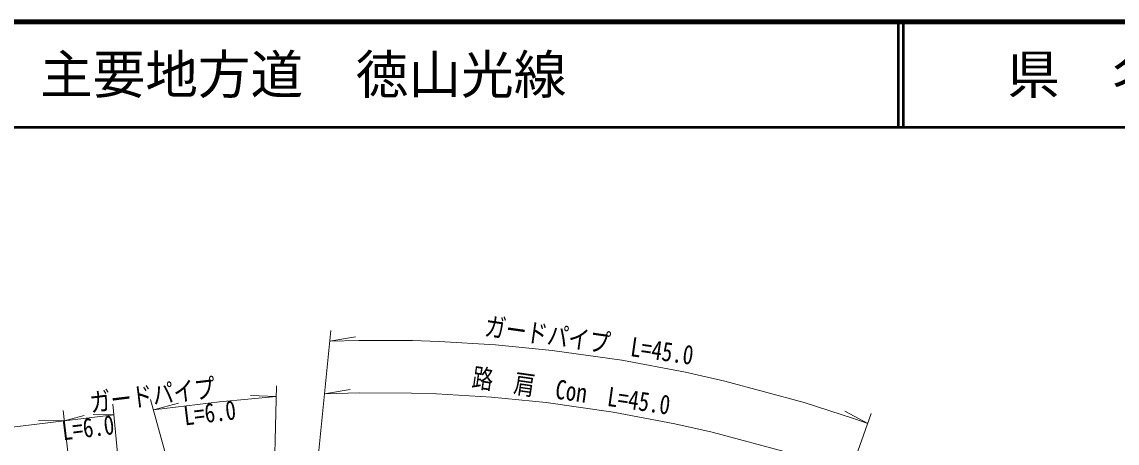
# Model space of a CAD drawing. Units: millimetres at full size, sheet at 1:1000; details may follow other scales. Extents: x 40000 to 680000, y 20000 to 380000.
# Drawn here: x 214511 to 318563, y 339931 to 380000 of the extents above; entities that cross this region are included whole.
import ezdxf
from ezdxf.enums import TextEntityAlignment as Align

# ---------------------------------------------------------------- set-up
doc = ezdxf.new("R2010")
doc.units = ezdxf.units.MM
doc.header["$LTSCALE"] = 1000
for name, color, linetype, lineweight in [('M-STR-HTXT', 7, 'Continuous', 13), ('M-TTL', 2, 'Continuous', 140), ('M-TTL-LINE', 7, 'Continuous', 50)]:
    doc.layers.add(name, color=color, linetype=linetype, lineweight=lineweight)
doc.layers.add('M-TTL-TXT', color=7, linetype='Continuous')
doc.styles.add('ＭＳ ゴシック', font='')
doc.styles.get('ＭＳ ゴシック').set_extended_font_data('MS Gothic')

msp = doc.modelspace()

# ---------------------------------------------------------------- linework, layer by layer
at = {"layer": 'M-STR-HTXT'}
for p, q in [((241664, 328698), (243873, 350634)), ((243772, 349630), (246193, 350038)), ((238678, 344358), (236226, 344474)), ((238211, 325033), (238702, 345365)), ((243267, 344615), (245688, 345023)), ((225026, 324807), (223136, 343625)), ((232762, 322227), (226741, 344065)), ((227010, 343091), (229382, 343725)), ((220575, 323561), (218423, 343049)), ((218533, 342055), (223236, 342630)), ((218533, 342055), (220430, 342562)), ((223236, 342630), (221273, 342665)), ((284561, 312611), (295199, 342738)), ((294866, 341794), (292703, 342956)), ((218533, 342055), (216078, 342099))]:
    msp.add_line(p, q, dxfattribs=at)
for points in [[(243772, 349630), (246516, 349705), (251613, 349685), (254141, 349606), (259518, 349287), (264902, 348757), (271516, 347817), (277561, 346672), (281299, 345826), (288826, 343790), (293620, 342254), (294866, 341794)], [(243267, 344615), (246574, 344705), (251525, 344685), (253914, 344611), (259125, 344301), (264305, 343792), (270699, 342883), (276544, 341776), (280094, 340973), (287410, 338993), (291992, 337525), (293201, 337079)], [(227010, 343091), (233293, 343859), (238678, 344358)], [(72800, 326447), (119273, 329925), (218533, 342055)]]:
    msp.add_lwpolyline(points, dxfattribs=at)
at = {"layer": 'M-TTL'}
msp.add_line((680000, 380000), (40000, 380000), dxfattribs=at)
at = {"layer": 'M-TTL-LINE'}
for p, q in [((297750, 380000), (297750, 370000)), ((298250, 380000), (298250, 370000)), ((40000, 370000), (680000, 370000))]:
    msp.add_line(p, q, dxfattribs=at)

# ---------------------------------------------------------------- texts
at = {"layer": 'M-STR-HTXT', "style": 'ＭＳ ゴシック', "width": 0.8}
for s, rotation, p in [('ガードパイプ\u3000L=45.0', 351.911, (268202, 348236)), ('路  肩  Con  L=45.0', 351.911, (266501, 343428)), ('ガードパイプ', 6.967, (227095, 343049))]:
    msp.add_text(s, height=1833, rotation=rotation, dxfattribs=at).set_placement(p, align=Align.BOTTOM_CENTER)
for p in [(232243, 343730), (220681, 342317)]:
    msp.add_text('L=6.0', height=1833, rotation=6.967, dxfattribs=at).set_placement(p, align=Align.TOP_CENTER)
at = {"layer": 'M-TTL-TXT', "style": 'ＭＳ ゴシック'}
msp.add_text('主要地方道\u3000徳山光線', height=3666, dxfattribs=at).set_placement((216234, 375000), align=Align.MIDDLE_LEFT)
msp.add_text('県\u3000名', height=3666, dxfattribs=at).set_placement((315625, 375000), align=Align.MIDDLE_CENTER)

doc.saveas('drawing.dxf')
